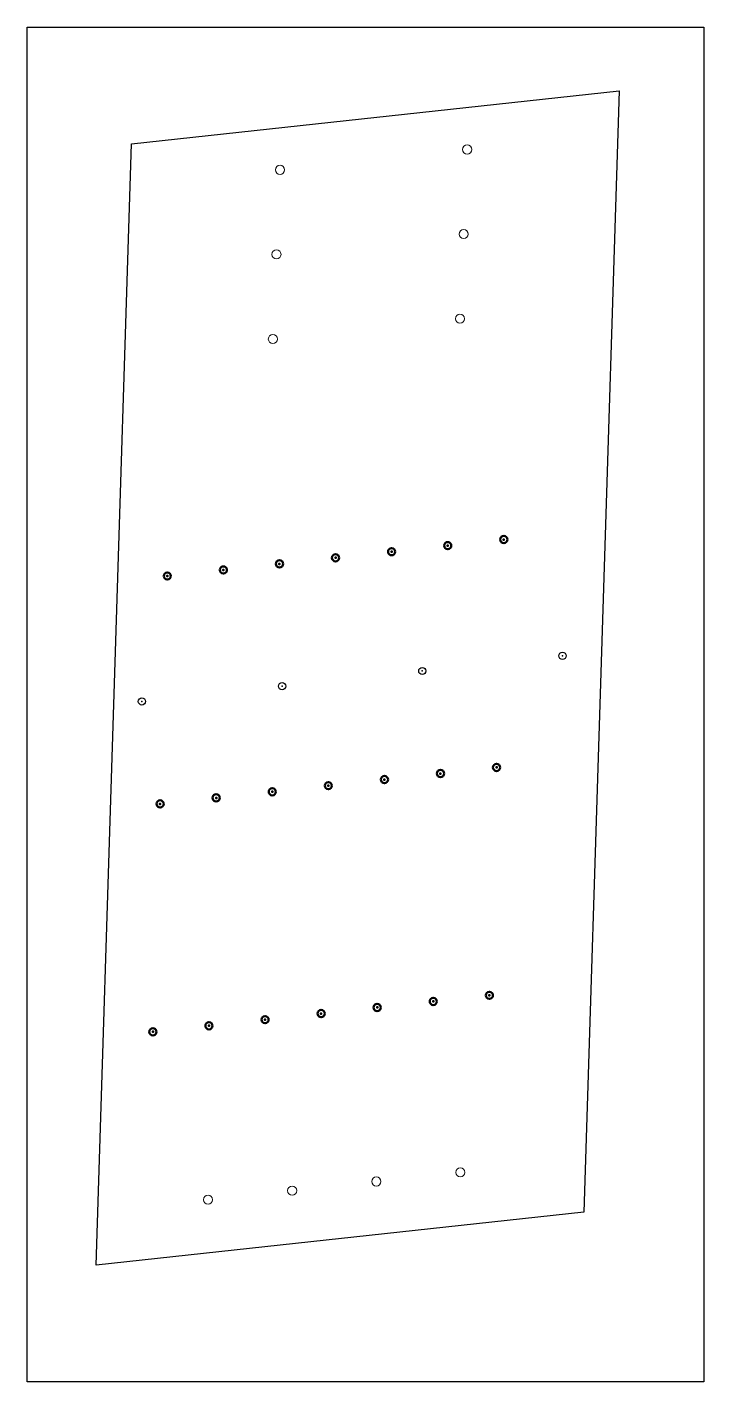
# Model space of a CAD drawing. Header units: inches. Extents: x 7.8 to 55.8, y 4.3 to 100.3.
import ezdxf

# ---------------------------------------------------------------- set-up
doc = ezdxf.new("R2010")
doc.units = ezdxf.units.IN
doc.header["$MEASUREMENT"] = 0
doc.header["$PDMODE"] = 32
doc.header["$PDSIZE"] = 0.51
doc.layers.add('Drilling', color=3, linetype='Continuous', lineweight=13)
doc.layers.add('Engrave', color=4, linetype='Continuous', lineweight=50)
doc.layers.add('half drill', color=200, linetype='Continuous')
doc.layers.add('layout', color=10, linetype='Continuous')

# ---------------------------------------------------------------- blocks, each defined once
blk = doc.blocks.new('*U11')
at = {"layer": 'Engrave'}
blk.add_point((0, 0), dxfattribs=at)
blk = doc.blocks.new('*U13')
at = {"layer": 'Engrave', "color": 0, "linetype": 'ByBlock', "lineweight": -2, "transparency": 16777216}
for p in [(-24, 0), (-20, 0), (-16, 0), (-12, 0), (-8, 0), (-4, 0), (0, 0)]:
    blk.add_blockref('*U11', p, dxfattribs=at)
blk = doc.blocks.new('*U14')
at = {"layer": 'Engrave'}
blk.add_point((0, 0), dxfattribs=at)
blk = doc.blocks.new('*U15')
at = {"layer": 'Engrave', "color": 0, "linetype": 'ByBlock', "lineweight": -2, "transparency": 16777216}
for p in [(-24, 0), (-20, 0), (-16, 0), (-12, 0), (-8, 0), (-4, 0), (0, 0)]:
    blk.add_blockref('*U14', p, dxfattribs=at)
blk = doc.blocks.new('*U16')
at = {"layer": 'Engrave'}
blk.add_point((0, 0), dxfattribs=at)
blk = doc.blocks.new('*U17')
at = {"layer": 'Engrave', "color": 0, "linetype": 'ByBlock', "lineweight": -2, "transparency": 16777216}
for p in [(-24, 0), (-20, 0), (-16, 0), (-12, 0), (-8, 0), (-4, 0), (0, 0)]:
    blk.add_blockref('*U16', p, dxfattribs=at)
blk = doc.blocks.new('*U18')
at = {"layer": 'half drill'}
blk.add_point((0, 0), dxfattribs=at)
blk = doc.blocks.new('*U19')
at = {"layer": 'half drill', "color": 0, "linetype": 'ByBlock', "lineweight": -2, "transparency": 16777216}
for p in [(-30, 0), (-20, 0), (-10, 0), (0, 0)]:
    blk.add_blockref('*U18', p, dxfattribs=at)

msp = doc.modelspace()

# ---------------------------------------------------------------- linework, layer by layer
msp.add_lwpolyline([(12.683, 12.549), (15.201, 92.003), (49.777, 95.75), (47.259, 16.296)], close=True)
at = {"layer": 'Drilling'}
for centre, radius in [((38.996, 91.598), 0.322), ((25.727, 90.16), 0.322), ((38.741, 85.604), 0.322), ((25.472, 84.166), 0.322), ((38.486, 79.609), 0.322), ((25.217, 78.171), 0.322), ((38.515, 19.121), 0.323), ((32.55, 18.474), 0.323), ((20.62, 17.181), 0.323), ((26.585, 17.828), 0.323)]:
    msp.add_circle(centre, radius, dxfattribs=at)
at = {"layer": 'layout'}
msp.add_lwpolyline([(7.786, 100.273), (55.786, 100.273), (55.786, 4.273), (7.786, 4.273)], close=True, dxfattribs=at)

# ---------------------------------------------------------------- block references
at = {"layer": 'Engrave', "xscale": -1, "rotation": 6.185052397343255}
for name, p in [('*U17', (17.732, 61.377)), ('*U15', (17.221, 45.228)), ('*U13', (16.709, 29.079))]:
    msp.add_blockref(name, p, dxfattribs=at)
at = {"layer": 'half drill', "xscale": -1, "rotation": 6.185052397343255}
msp.add_blockref('*U19', (15.93, 52.492), dxfattribs=at)

doc.saveas('drawing.dxf')
